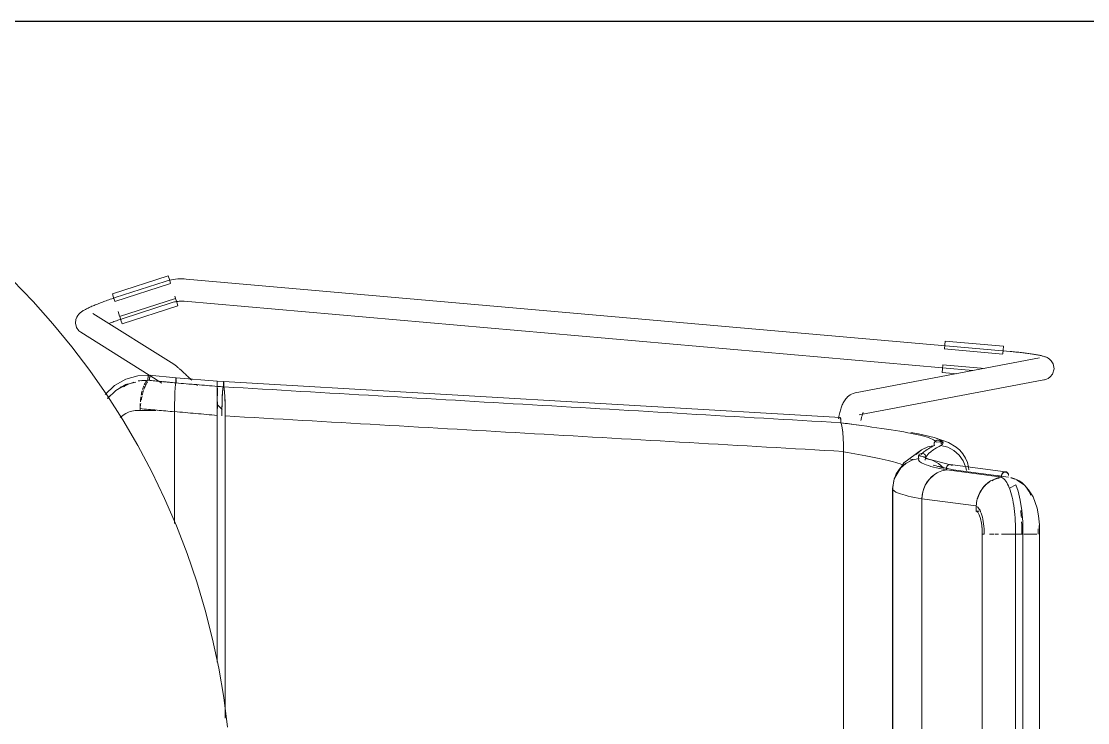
# Model space of a CAD drawing. Header units: millimetres. Extents: x 79795 to 317870, y -36033 to 97293.
# Drawn here: x 160103 to 160677, y 17478 to 17855 of the extents above; entities that cross this region are included whole.
import ezdxf

# ---------------------------------------------------------------- set-up
doc = ezdxf.new("R2010")
doc.units = ezdxf.units.MM
doc.header["$MEASUREMENT"] = 0
doc.layers.add('CSM-STL-XX-ZZ-M3-A-XXXX-00001_detached _19_04_21__rvt-1-Level 4$0$I-WALL', color=7, linetype='CONTINUOUS', lineweight=9)
doc.layers.add('I-FURN', color=8, linetype='CONTINUOUS', lineweight=9)

msp = doc.modelspace()

# ---------------------------------------------------------------- linework, layer by layer
at = {"layer": 'CSM-STL-XX-ZZ-M3-A-XXXX-00001_detached _19_04_21__rvt-1-Level 4$0$I-WALL', "lineweight": 30}
msp.add_line((157247.86, 17855.33), (161148.83, 17855.33), dxfattribs=at)
at = {"layer": 'I-FURN'}
for p, q in [((160152.34, 17708.76), (160182.35, 17718.45)), ((160182.35, 17718.45), (160182.98, 17716.5)), ((160109.63, 17704.61), (160098.51, 17716.1)), ((160153.64, 17704.72), (160183.65, 17714.41)), ((160180.71, 17715.45), (160153.89, 17706.74)), ((160180.75, 17715.46), (160180.71, 17715.45)), ((160181.85, 17715.79), (160180.75, 17715.46)), ((160182.95, 17716.08), (160181.85, 17715.79)), ((160184.07, 17716.32), (160182.95, 17716.08)), ((160182.98, 17716.5), (160183.61, 17714.52)), ((160185.2, 17716.52), (160184.07, 17716.32)), ((160186.33, 17716.67), (160185.2, 17716.52)), ((160187.47, 17716.77), (160186.33, 17716.67)), ((160188.61, 17716.83), (160187.47, 17716.77)), ((160189.75, 17716.85), (160188.61, 17716.83)), ((160190.89, 17716.81), (160189.75, 17716.85)), ((160192.03, 17716.74), (160190.89, 17716.81)), ((160635.35, 17677.79), (160192.03, 17716.73)), ((160150.5, 17705.6), (160151.23, 17705.85)), ((160151.23, 17705.85), (160151.96, 17706.1)), ((160151.96, 17706.1), (160152.7, 17706.34)), ((160152.97, 17706.81), (160152.34, 17708.76)), ((160152.7, 17706.34), (160153.44, 17706.59)), ((160153.61, 17704.84), (160152.97, 17706.81)), ((160153.44, 17706.59), (160153.89, 17706.74)), ((160186.26, 17706.34), (160156.25, 17696.65)), ((160185.85, 17707.6), (160186.22, 17706.43)), ((160186.29, 17706.22), (160186.93, 17704.25)), ((160120.29, 17692.68), (160109.63, 17704.61)), ((160136.68, 17699.75), (160137.08, 17699.98)), ((160137.08, 17699.98), (160137.49, 17700.22)), ((160137.49, 17700.22), (160137.92, 17700.44)), ((160137.92, 17700.44), (160138.36, 17700.67)), ((160138.36, 17700.67), (160138.81, 17700.9)), ((160138.81, 17700.9), (160139.29, 17701.13)), ((160139.29, 17701.13), (160139.78, 17701.37)), ((160139.78, 17701.37), (160140.29, 17701.6)), ((160140.29, 17701.6), (160140.82, 17701.84)), ((160140.82, 17701.84), (160141.36, 17702.08)), ((160141.36, 17702.08), (160141.92, 17702.32)), ((160141.92, 17702.32), (160142.5, 17702.57)), ((160142.5, 17702.57), (160143.1, 17702.81)), ((160143.1, 17702.81), (160143.71, 17703.06)), ((160143.71, 17703.06), (160144.33, 17703.31)), ((160144.33, 17703.31), (160144.97, 17703.57)), ((160144.97, 17703.57), (160145.63, 17703.82)), ((160145.63, 17703.82), (160146.29, 17704.07)), ((160146.29, 17704.07), (160146.97, 17704.33)), ((160146.97, 17704.33), (160147.66, 17704.58)), ((160147.66, 17704.58), (160148.36, 17704.84)), ((160148.36, 17704.84), (160149.06, 17705.09)), ((160149.06, 17705.09), (160149.78, 17705.35)), ((160149.78, 17705.35), (160150.5, 17705.6)), ((160157.55, 17692.61), (160187.56, 17702.29)), ((160157.6, 17695.32), (160184.42, 17704.04)), ((160184.42, 17704.04), (160185.05, 17704.23)), ((160185.05, 17704.23), (160185.69, 17704.4)), ((160185.69, 17704.4), (160186.34, 17704.54)), ((160186.34, 17704.54), (160186.99, 17704.65)), ((160186.93, 17704.25), (160187.56, 17702.29)), ((160186.99, 17704.65), (160187.65, 17704.74)), ((160187.65, 17704.74), (160188.31, 17704.8)), ((160188.31, 17704.8), (160188.97, 17704.84)), ((160188.97, 17704.84), (160189.63, 17704.85)), ((160189.63, 17704.85), (160190.29, 17704.83)), ((160190.29, 17704.83), (160190.96, 17704.78)), ((160190.96, 17704.78), (160190.98, 17704.78)), ((160190.98, 17704.78), (160615.33, 17667.5)), ((160132.44, 17692.93), (160132.61, 17694.91)), ((160132.61, 17694.91), (160133.13, 17696.29)), ((160133.13, 17696.29), (160133.7, 17697.2)), ((160133.7, 17697.2), (160134.22, 17697.83)), ((160134.22, 17697.83), (160134.68, 17698.29)), ((160134.68, 17698.29), (160135.11, 17698.66)), ((160135.11, 17698.66), (160135.51, 17698.97)), ((160135.51, 17698.97), (160135.9, 17699.25)), ((160135.9, 17699.25), (160136.29, 17699.51)), ((160136.29, 17699.51), (160136.68, 17699.75)), ((160185.33, 17670.94), (160141.74, 17698.25)), ((160153.85, 17694.06), (160154.53, 17694.29)), ((160154.53, 17694.29), (160155.21, 17694.53)), ((160155.21, 17694.53), (160155.89, 17694.76)), ((160155.42, 17699.23), (160156.22, 17696.75)), ((160155.89, 17694.76), (160156.58, 17694.99)), ((160156.92, 17694.56), (160156.29, 17696.53)), ((160156.58, 17694.99), (160157.27, 17695.22)), ((160157.55, 17692.61), (160156.92, 17694.56)), ((160157.27, 17695.22), (160157.6, 17695.32)), ((160130.47, 17680.33), (160120.29, 17692.68)), ((160133.02, 17690.7), (160132.44, 17692.93)), ((160134.25, 17688.97), (160133.02, 17690.7)), ((160134.25, 17688.97), (160135.37, 17688.08)), ((160150.63, 17692.88), (160151.25, 17693.12)), ((160151.25, 17693.12), (160151.89, 17693.35)), ((160151.89, 17693.35), (160152.53, 17693.59)), ((160152.53, 17693.59), (160153.19, 17693.82)), ((160153.19, 17693.82), (160153.85, 17694.06)), ((160135.37, 17688.08), (160172.14, 17665.05)), ((160600.15, 17681.32), (160600.33, 17683.36)), ((160600.33, 17683.36), (160631.74, 17680.6)), ((160140.14, 17667.59), (160130.47, 17680.33)), ((160599.96, 17679.13), (160631.37, 17676.37)), ((160599.97, 17679.25), (160600.15, 17681.32)), ((160631.56, 17678.56), (160631.38, 17676.49)), ((160631.74, 17680.6), (160631.56, 17678.56)), ((160635.51, 17677.77), (160635.35, 17677.79)), ((160636.26, 17677.71), (160635.51, 17677.77)), ((160637.01, 17677.64), (160636.26, 17677.71)), ((160637.76, 17677.56), (160637.01, 17677.64)), ((160638.5, 17677.49), (160637.76, 17677.56)), ((160639.24, 17677.41), (160638.5, 17677.49)), ((160639.97, 17677.33), (160639.24, 17677.41)), ((160640.7, 17677.26), (160639.97, 17677.33)), ((160641.42, 17677.17), (160640.7, 17677.26)), ((160642.13, 17677.09), (160641.42, 17677.17)), ((160642.83, 17677.01), (160642.13, 17677.09)), ((160651.2, 17674.31), (160551.91, 17655.49)), ((160643.51, 17676.92), (160642.83, 17677.01)), ((160644.19, 17676.83), (160643.51, 17676.92)), ((160644.85, 17676.75), (160644.19, 17676.83)), ((160645.5, 17676.66), (160644.85, 17676.75)), ((160646.14, 17676.57), (160645.5, 17676.66)), ((160646.76, 17676.48), (160646.14, 17676.57)), ((160647.36, 17676.39), (160646.76, 17676.48)), ((160647.95, 17676.29), (160647.36, 17676.39)), ((160648.51, 17676.2), (160647.95, 17676.29)), ((160649.06, 17676.11), (160648.51, 17676.2)), ((160649.6, 17676.02), (160649.06, 17676.11)), ((160650.11, 17675.92), (160649.6, 17676.02)), ((160650.61, 17675.83), (160650.11, 17675.92)), ((160651.09, 17675.73), (160650.61, 17675.83)), ((160651.55, 17675.63), (160651.09, 17675.73)), ((160651.99, 17675.54), (160651.55, 17675.63)), ((160652.42, 17675.43), (160651.99, 17675.54)), ((160652.83, 17675.33), (160652.42, 17675.43)), ((160653.23, 17675.22), (160652.83, 17675.33)), ((160653.63, 17675.11), (160653.23, 17675.22)), ((160654.02, 17674.98), (160653.63, 17675.11)), ((160654.43, 17674.84), (160654.02, 17674.98)), ((160654.85, 17674.67), (160654.43, 17674.84)), ((160655.33, 17674.46), (160654.85, 17674.67)), ((160655.89, 17674.15), (160655.33, 17674.46)), ((160656.59, 17673.68), (160655.89, 17674.15)), ((160657.5, 17672.82), (160656.59, 17673.68)), ((160658.54, 17671.17), (160657.5, 17672.82)), ((160149.3, 17654.46), (160140.14, 17667.59)), ((160185.33, 17670.94), (160185.65, 17670.73)), ((160185.65, 17670.73), (160185.91, 17670.54)), ((160185.91, 17670.54), (160186.14, 17670.37)), ((160186.14, 17670.37), (160186.36, 17670.2)), ((160186.36, 17670.2), (160186.58, 17670.02)), ((160186.58, 17670.02), (160186.81, 17669.83)), ((160186.81, 17669.83), (160187.05, 17669.63)), ((160187.05, 17669.63), (160187.3, 17669.41)), ((160187.3, 17669.41), (160187.57, 17669.18)), ((160187.57, 17669.18), (160187.85, 17668.94)), ((160187.85, 17668.94), (160188.14, 17668.68)), ((160188.14, 17668.68), (160188.45, 17668.41)), ((160188.45, 17668.41), (160188.78, 17668.12)), ((160188.78, 17668.12), (160189.11, 17667.82)), ((160189.11, 17667.82), (160189.46, 17667.5)), ((160189.46, 17667.5), (160189.83, 17667.17)), ((160189.83, 17667.17), (160190.21, 17666.83)), ((160190.21, 17666.83), (160190.6, 17666.48)), ((160190.6, 17666.48), (160191, 17666.11)), ((160191, 17666.11), (160191.41, 17665.73)), ((160191.41, 17665.73), (160191.84, 17665.33)), ((160598.85, 17666.45), (160599.03, 17668.49)), ((160598.85, 17666.45), (160606.74, 17665.76)), ((160599.03, 17668.49), (160599.21, 17670.56)), ((160621.7, 17668.71), (160599.22, 17670.68)), ((160658.19, 17665.65), (160656.87, 17664.08)), ((160658.19, 17665.65), (160659.03, 17668.4)), ((160659.03, 17668.4), (160658.54, 17671.17)), ((160159.57, 17662.83), (160153.55, 17659.44)), ((160159.97, 17660.12), (160154.14, 17656.76)), ((160166.09, 17664.71), (160159.57, 17662.83)), ((160172.99, 17664.99), (160166.09, 17664.71)), ((160172.1, 17665.12), (160186.59, 17663.69)), ((160172.51, 17664.81), (160178.95, 17660.77)), ((160186.31, 17659.95), (160186.13, 17658.22)), ((160186.13, 17658.23), (160186.31, 17659.95)), ((160186.5, 17660.84), (160186.31, 17659.95)), ((160186.31, 17659.96), (160186.5, 17660.84)), ((160186.5, 17662.76), (160186.49, 17662.3)), ((160186.49, 17662.3), (160186.5, 17662.75)), ((160186.49, 17662.3), (160186.49, 17661.81)), ((160186.49, 17661.81), (160186.49, 17662.3)), ((160186.49, 17661.81), (160186.49, 17661.31)), ((160186.49, 17661.31), (160186.49, 17661.81)), ((160186.49, 17661.31), (160186.5, 17660.84)), ((160186.5, 17660.84), (160186.49, 17661.31)), ((160186.52, 17663.14), (160186.5, 17662.76)), ((160186.5, 17662.75), (160186.52, 17663.13)), ((160186.54, 17663.44), (160186.52, 17663.14)), ((160186.52, 17663.13), (160186.54, 17663.43)), ((160186.57, 17663.63), (160186.54, 17663.44)), ((160186.59, 17663.69), (160186.57, 17663.63)), ((160186.57, 17663.62), (160186.59, 17663.69)), ((160186.62, 17663.63), (160186.59, 17663.69)), ((160186.59, 17663.69), (160208.79, 17661.87)), ((160186.59, 17663.69), (160186.62, 17663.63)), ((160186.64, 17663.44), (160186.62, 17663.63)), ((160186.62, 17663.63), (160186.64, 17663.44)), ((160186.66, 17663.15), (160186.64, 17663.44)), ((160186.64, 17663.44), (160186.66, 17663.15)), ((160186.69, 17662.32), (160186.68, 17662.77)), ((160186.68, 17662.76), (160186.69, 17662.31)), ((160186.7, 17661.83), (160186.69, 17662.32)), ((160186.69, 17662.31), (160186.7, 17661.82)), ((160186.69, 17661.33), (160186.7, 17661.83)), ((160186.7, 17661.82), (160186.69, 17661.33)), ((160186.69, 17660.86), (160186.69, 17661.33)), ((160186.69, 17661.33), (160186.69, 17660.85)), ((160191.84, 17665.33), (160192.27, 17664.93)), ((160192.27, 17664.93), (160192.72, 17664.52)), ((160192.72, 17664.52), (160193.17, 17664.1)), ((160193.17, 17664.1), (160193.63, 17663.66)), ((160193.63, 17663.66), (160194.1, 17663.22)), ((160194.1, 17663.22), (160194.58, 17662.77)), ((160194.58, 17662.77), (160195.06, 17662.32)), ((160197.55, 17659.96), (160198.06, 17659.48)), ((160208.8, 17661.8), (160208.79, 17661.87)), ((160208.79, 17661.87), (160208.79, 17661.8)), ((160212.15, 17661.59), (160208.79, 17661.86)), ((160208.79, 17661.8), (160208.79, 17661.86)), ((160208.79, 17661.86), (160208.8, 17661.79)), ((160208.79, 17661.61), (160208.79, 17661.8)), ((160208.79, 17661.8), (160208.79, 17661.61)), ((160208.79, 17661.32), (160208.79, 17661.61)), ((160208.79, 17661.61), (160208.79, 17661.32)), ((160208.79, 17660.93), (160208.79, 17661.32)), ((160208.79, 17661.32), (160208.79, 17660.94)), ((160208.79, 17660.94), (160208.79, 17660.49)), ((160208.79, 17660.48), (160208.79, 17660.93)), ((160208.79, 17660.49), (160208.79, 17660)), ((160208.79, 17659.99), (160208.79, 17660.48)), ((160208.79, 17660), (160208.79, 17659.5)), ((160208.79, 17659.5), (160208.79, 17659.99)), ((160208.8, 17661.61), (160208.8, 17661.8)), ((160208.8, 17661.79), (160208.8, 17661.6)), ((160208.8, 17661.31), (160208.8, 17661.61)), ((160208.8, 17661.6), (160208.8, 17661.31)), ((160208.8, 17661.31), (160208.8, 17660.93)), ((160208.8, 17660.93), (160208.8, 17661.31)), ((160208.8, 17660.93), (160208.8, 17660.48)), ((160208.8, 17660.48), (160208.8, 17660.93)), ((160208.8, 17660.48), (160208.8, 17659.99)), ((160208.8, 17659.99), (160208.8, 17660.48)), ((160208.8, 17659.99), (160208.8, 17659.49)), ((160208.8, 17659.49), (160208.8, 17659.99)), ((160212.05, 17660.2), (160212.04, 17659.71)), ((160212.06, 17660.66), (160212.05, 17660.2)), ((160212.08, 17661.04), (160212.06, 17660.66)), ((160212.1, 17661.33), (160212.08, 17661.04)), ((160212.12, 17661.52), (160212.1, 17661.33)), ((160212.15, 17661.59), (160212.12, 17661.52)), ((160212.15, 17661.59), (160544.06, 17642.3)), ((160212.18, 17661.52), (160212.15, 17661.59)), ((160212.21, 17661.34), (160212.18, 17661.52)), ((160212.23, 17661.04), (160212.21, 17661.34)), ((160212.25, 17660.66), (160212.23, 17661.04)), ((160212.26, 17660.21), (160212.25, 17660.66)), ((160212.26, 17659.72), (160212.26, 17660.21)), ((160554.14, 17643.7), (160653.43, 17662.52)), ((160653.85, 17662.6), (160653.43, 17662.52)), ((160654.37, 17662.74), (160653.85, 17662.6)), ((160654.99, 17662.95), (160654.37, 17662.74)), ((160655.79, 17663.33), (160654.99, 17662.95)), ((160656.87, 17664.08), (160655.79, 17663.33)), ((160153.55, 17659.44), (160148.4, 17654.7)), ((160157.92, 17640.99), (160149.3, 17654.46)), ((160154.14, 17656.76), (160149.67, 17652.49)), ((160185.98, 17655.74), (160185.86, 17652.64)), ((160185.86, 17652.71), (160185.98, 17655.74)), ((160186.13, 17658.22), (160185.98, 17655.74)), ((160185.98, 17655.78), (160186.13, 17658.22)), ((160208.75, 17653.89), (160208.76, 17656.39)), ((160208.76, 17656.39), (160208.75, 17653.89)), ((160208.76, 17656.39), (160208.77, 17658.14)), ((160208.77, 17658.14), (160208.76, 17656.39)), ((160208.77, 17658.14), (160208.79, 17659.03)), ((160208.79, 17659.03), (160208.77, 17658.14)), ((160208.79, 17659.03), (160208.79, 17659.5)), ((160208.79, 17659.5), (160208.79, 17659.03)), ((160208.8, 17659.49), (160208.8, 17659.02)), ((160208.8, 17659.02), (160208.8, 17659.49)), ((160208.82, 17658.12), (160208.83, 17656.37)), ((160208.83, 17656.37), (160208.82, 17658.12)), ((160208.83, 17656.37), (160208.84, 17653.87)), ((160208.84, 17653.88), (160208.83, 17656.37)), ((160211.65, 17656.1), (160211.49, 17653.6)), ((160211.84, 17657.85), (160211.65, 17656.1)), ((160212.05, 17658.75), (160211.84, 17657.85)), ((160212.04, 17659.71), (160212.04, 17659.22)), ((160212.04, 17659.22), (160212.05, 17658.75)), ((160212.25, 17658.76), (160212.26, 17659.23)), ((160212.46, 17657.87), (160212.25, 17658.76)), ((160212.26, 17659.23), (160212.26, 17659.72)), ((160212.66, 17656.12), (160212.46, 17657.87)), ((160212.82, 17653.62), (160212.66, 17656.12)), ((160549.24, 17654.43), (160548.55, 17653.95)), ((160550.03, 17654.87), (160549.24, 17654.43)), ((160550.92, 17655.24), (160550.03, 17654.87)), ((160551.91, 17655.49), (160550.92, 17655.24)), ((160185.76, 17645.46), (160185.79, 17649.11)), ((160185.79, 17649.1), (160185.76, 17645.34)), ((160185.86, 17652.64), (160185.79, 17649.2)), ((160185.79, 17649.2), (160185.86, 17652.64)), ((160208.74, 17650.76), (160208.73, 17647.19)), ((160208.73, 17647.19), (160208.74, 17650.75)), ((160211.41, 17646.63), (160208.73, 17649.2)), ((160208.74, 17650.76), (160208.75, 17653.89)), ((160208.75, 17653.89), (160208.74, 17650.76)), ((160208.85, 17650.75), (160208.86, 17647.19)), ((160208.86, 17647.19), (160208.85, 17650.75)), ((160211.36, 17650.48), (160211.29, 17646.93)), ((160211.49, 17653.6), (160211.36, 17650.48)), ((160212.94, 17650.48), (160212.82, 17653.62)), ((160213.02, 17646.92), (160212.94, 17650.48)), ((160544.85, 17648.56), (160544.63, 17647.98)), ((160545.08, 17649.13), (160544.85, 17648.56)), ((160545.33, 17649.69), (160545.08, 17649.13)), ((160545.61, 17650.25), (160545.33, 17649.69)), ((160545.9, 17650.78), (160545.61, 17650.25)), ((160546.22, 17651.32), (160545.9, 17650.78)), ((160546.58, 17651.86), (160546.22, 17651.32)), ((160546.98, 17652.39), (160546.58, 17651.86)), ((160547.43, 17652.92), (160546.98, 17652.39)), ((160547.95, 17653.44), (160547.43, 17652.92)), ((160548.55, 17653.95), (160547.95, 17653.44)), ((160175.72, 17646.05), (160165.97, 17646.05)), ((160167.21, 17645.99), (160167.21, 17647.04)), ((160185.76, 17645.34), (160185.76, 17585.23)), ((160185.76, 17585.23), (160185.76, 17645.34)), ((160208.73, 17643.4), (160208.73, 17647.19)), ((160208.73, 17647.19), (160208.73, 17643.4)), ((160208.73, 17510.77), (160208.73, 17643.4)), ((160208.73, 17643.4), (160208.73, 17510.77)), ((160211.29, 17646.93), (160211.26, 17643.25)), ((160213.05, 17643.14), (160213.02, 17646.92)), ((160213.05, 17480.54), (160213.05, 17643.14)), ((160213.05, 17643.14), (160213.05, 17480.54)), ((160543.28, 17642.89), (160543.15, 17642.2)), ((160543.41, 17643.57), (160543.28, 17642.89)), ((160543.56, 17644.24), (160543.41, 17643.57)), ((160543.71, 17644.9), (160543.56, 17644.24)), ((160543.87, 17645.54), (160543.71, 17644.9)), ((160544.04, 17646.17), (160543.87, 17645.54)), ((160544.23, 17646.79), (160544.04, 17646.17)), ((160544.42, 17647.39), (160544.23, 17646.79)), ((160544.63, 17647.98), (160544.42, 17647.39)), ((160555.59, 17642.89), (160555.48, 17642.49)), ((160555.69, 17643.25), (160555.59, 17642.89)), ((160555.8, 17643.59), (160555.69, 17643.25)), ((160555.91, 17643.89), (160555.8, 17643.59)), ((160556.01, 17644.16), (160555.91, 17643.89)), ((160556.1, 17644.39), (160556.01, 17644.16)), ((160556.19, 17644.59), (160556.1, 17644.39)), ((160556.27, 17644.74), (160556.19, 17644.59)), ((160556.31, 17644.83), (160556.27, 17644.74)), ((160556.36, 17644.9), (160556.31, 17644.83)), ((160556.37, 17644.92), (160556.36, 17644.9)), ((160166, 17627.18), (160157.92, 17640.99)), ((160543.15, 17642.2), (160543.04, 17641.49)), ((160543.88, 17641.39), (160543.91, 17641.77)), ((160543.91, 17641.76), (160543.88, 17641.38)), ((160543.91, 17641.77), (160543.96, 17642.06)), ((160543.96, 17642.05), (160543.91, 17641.76)), ((160544.06, 17642.3), (160544.01, 17642.24)), ((160544.01, 17642.24), (160544.06, 17642.3)), ((160544.17, 17642.04), (160544.21, 17641.74)), ((160544.21, 17641.74), (160544.17, 17642.03)), ((160544.24, 17641.35), (160544.21, 17641.74)), ((160544.21, 17641.74), (160544.24, 17641.35)), ((160544.26, 17640.9), (160544.24, 17641.35)), ((160544.24, 17641.35), (160544.26, 17640.9)), ((160544.25, 17639.43), (160544.27, 17639.91)), ((160544.27, 17639.91), (160544.25, 17639.44)), ((160544.25, 17639.44), (160544.65, 17638.53)), ((160544.65, 17638.53), (160544.25, 17639.43)), ((160544.27, 17640.4), (160544.26, 17640.9)), ((160544.26, 17640.9), (160544.27, 17640.41)), ((160544.27, 17640.41), (160544.27, 17639.91)), ((160544.27, 17639.91), (160544.27, 17640.4)), ((160545.02, 17636.79), (160544.65, 17638.53)), ((160544.65, 17638.53), (160545.02, 17636.8)), ((160555.17, 17641.15), (160555.07, 17640.66)), ((160555.27, 17641.62), (160555.17, 17641.15)), ((160555.37, 17642.07), (160555.27, 17641.62)), ((160555.48, 17642.49), (160555.37, 17642.07)), ((160545.33, 17634.29), (160545.02, 17636.79)), ((160545.02, 17636.79), (160545.33, 17634.32)), ((160545.57, 17631.19), (160545.33, 17634.29)), ((160545.33, 17634.29), (160545.56, 17631.24)), ((160545.72, 17627.65), (160545.57, 17631.19)), ((160545.57, 17631.19), (160545.72, 17627.72)), ((160586.04, 17633.46), (160581.98, 17634.19)), ((160594.56, 17631.57), (160586.04, 17633.46)), ((160602.19, 17628.9), (160594.56, 17631.57)), ((160173.51, 17613.06), (160166, 17627.18)), ((160545.78, 17623.88), (160545.72, 17627.65)), ((160545.72, 17627.65), (160545.78, 17623.96)), ((160587.65, 17624.86), (160589.4, 17625.75)), ((160591.05, 17626.46), (160587.72, 17624.82)), ((160587.73, 17624.8), (160591.05, 17626.45)), ((160591.05, 17626.45), (160594.66, 17627.24)), ((160594.66, 17627.24), (160591.05, 17626.46)), ((160594.48, 17628.21), (160594.57, 17628.7)), ((160594.57, 17628.7), (160594.48, 17628.21)), ((160594.51, 17627.71), (160594.48, 17628.21)), ((160594.48, 17628.21), (160594.51, 17627.71)), ((160594.66, 17627.24), (160594.51, 17627.71)), ((160594.51, 17627.71), (160594.66, 17627.24)), ((160594.57, 17628.7), (160594.78, 17629.15)), ((160594.78, 17629.15), (160594.57, 17628.7)), ((160594.78, 17629.15), (160595.1, 17629.53)), ((160595.1, 17629.53), (160594.78, 17629.15)), ((160595.1, 17629.53), (160595.5, 17629.82)), ((160595.5, 17629.82), (160595.1, 17629.53)), ((160595.5, 17629.82), (160595.96, 17630)), ((160595.96, 17630), (160595.5, 17629.82)), ((160599.39, 17629.26), (160595.54, 17629.07)), ((160595.96, 17630), (160596.45, 17630.06)), ((160596.45, 17630.06), (160595.96, 17630)), ((160596.45, 17630.06), (160596.93, 17629.99)), ((160596.93, 17629.99), (160596.45, 17630.06)), ((160596.93, 17629.99), (160597.38, 17629.79)), ((160597.38, 17629.8), (160596.93, 17629.99)), ((160597.78, 17629.49), (160597.38, 17629.8)), ((160597.38, 17629.79), (160597.78, 17629.49)), ((160597.78, 17629.49), (160598.08, 17629.1)), ((160598.09, 17629.11), (160597.78, 17629.49)), ((160598.08, 17629.1), (160598.28, 17628.65)), ((160598.28, 17628.65), (160598.09, 17629.11)), ((160598.31, 17627.66), (160598.15, 17627.19)), ((160598.15, 17627.19), (160598.31, 17627.66)), ((160601.78, 17626.28), (160598.15, 17627.19)), ((160598.28, 17628.65), (160598.35, 17628.16)), ((160598.36, 17628.16), (160598.28, 17628.65)), ((160599.07, 17628.09), (160599.39, 17629.26)), ((160605.1, 17624.54), (160601.78, 17626.28)), ((160606.3, 17626.39), (160602.19, 17628.9)), ((160608.27, 17624.65), (160606.3, 17626.39)), ((160545.78, 17240.49), (160545.78, 17623.88)), ((160545.78, 17623.88), (160545.78, 17240.49)), ((160578.11, 17617.88), (160587.65, 17624.86)), ((160586.27, 17620.23), (160582.56, 17619.34)), ((160587.72, 17624.82), (160584.89, 17622.41)), ((160584.89, 17622.41), (160587.72, 17624.8)), ((160586.15, 17621.69), (160586.07, 17621.2)), ((160586.07, 17621.19), (160586.16, 17621.68)), ((160586.07, 17621.2), (160586.11, 17620.7)), ((160586.11, 17620.7), (160586.07, 17621.19)), ((160586.27, 17620.23), (160586.11, 17620.7)), ((160586.11, 17620.7), (160586.27, 17620.23)), ((160586.36, 17622.14), (160586.15, 17621.69)), ((160586.16, 17621.68), (160586.36, 17622.14)), ((160590.06, 17620.91), (160586.17, 17621.74)), ((160591.63, 17619.87), (160586.3, 17622.04)), ((160586.36, 17622.14), (160586.67, 17622.52)), ((160586.67, 17622.52), (160586.36, 17622.14)), ((160587.07, 17622.82), (160586.67, 17622.52)), ((160586.67, 17622.52), (160587.07, 17622.81)), ((160587.07, 17622.81), (160587.54, 17623)), ((160587.53, 17623), (160587.07, 17622.82)), ((160588.03, 17623.07), (160587.53, 17623)), ((160587.54, 17623), (160588.03, 17623.07)), ((160588.03, 17623.07), (160588.52, 17623)), ((160588.52, 17623), (160588.03, 17623.07)), ((160588.52, 17623), (160588.98, 17622.81)), ((160588.98, 17622.82), (160588.52, 17623)), ((160589.38, 17622.52), (160588.98, 17622.82)), ((160588.98, 17622.81), (160589.38, 17622.52)), ((160589.38, 17622.52), (160589.69, 17622.14)), ((160589.7, 17622.14), (160589.38, 17622.52)), ((160589.69, 17622.14), (160589.89, 17621.68)), ((160589.9, 17621.69), (160589.7, 17622.14)), ((160589.94, 17620.7), (160589.78, 17620.23)), ((160589.78, 17620.23), (160589.94, 17620.7)), ((160593.49, 17619.34), (160589.78, 17620.23)), ((160589.89, 17621.68), (160589.98, 17621.19)), ((160589.98, 17621.2), (160589.9, 17621.69)), ((160589.94, 17620.7), (160589.98, 17621.2)), ((160589.98, 17621.19), (160589.94, 17620.7)), ((160603.24, 17616.9), (160591.63, 17619.87)), ((160607.92, 17622.06), (160605.1, 17624.54)), ((160610.1, 17618.98), (160607.92, 17622.06)), ((160609.95, 17622.68), (160608.27, 17624.65)), ((160611.33, 17620.48), (160609.95, 17622.68)), ((160612.35, 17618.11), (160611.33, 17620.48)), ((160573, 17609.23), (160578.11, 17617.88)), ((160576.29, 17615.08), (160574.12, 17611.94)), ((160574.13, 17611.94), (160576.3, 17615.07)), ((160579.16, 17617.58), (160576.29, 17615.08)), ((160576.3, 17615.07), (160579.17, 17617.58)), ((160582.56, 17619.34), (160579.16, 17617.58)), ((160579.17, 17617.58), (160582.56, 17619.33)), ((160596.89, 17617.58), (160593.49, 17619.34)), ((160596.86, 17616.08), (160599.29, 17615.32)), ((160599.76, 17615.08), (160596.89, 17617.58)), ((160599.29, 17615.32), (160605.58, 17613.94)), ((160601.14, 17615.55), (160601.06, 17615.06)), ((160601.06, 17615.06), (160601.1, 17614.56)), ((160601.33, 17616), (160601.14, 17615.55)), ((160630.96, 17610.25), (160601.26, 17614.09)), ((160601.64, 17616.38), (160601.33, 17616)), ((160602.02, 17616.68), (160601.64, 17616.38)), ((160602.46, 17616.87), (160602.02, 17616.68)), ((160602.93, 17616.93), (160602.46, 17616.87)), ((160603.4, 17616.87), (160602.93, 17616.93)), ((160632.94, 17613.06), (160603.16, 17616.92)), ((160603.84, 17616.68), (160603.4, 17616.87)), ((160604.22, 17616.39), (160603.84, 17616.68)), ((160634.5, 17610.22), (160604.8, 17614.07)), ((160611.5, 17615.46), (160610.1, 17618.98)), ((160611.49, 17615.46), (160611.86, 17613.72)), ((160611.87, 17613.72), (160611.5, 17615.46)), ((160613.01, 17615.61), (160612.35, 17618.11)), ((160613.16, 17614.19), (160613.01, 17615.61)), ((160180.46, 17598.64), (160173.51, 17613.06)), ((160572.13, 17604.04), (160572.93, 17609.08)), ((160572.28, 17604.58), (160572.76, 17608.37)), ((160572.75, 17608.37), (160572.28, 17604.58)), ((160574.12, 17611.94), (160572.75, 17608.37)), ((160572.76, 17608.37), (160574.13, 17611.94)), ((160572.93, 17609.08), (160574.3, 17612.25)), ((160591.75, 17608.97), (160589.67, 17605.86)), ((160594.49, 17611.46), (160591.75, 17608.97)), ((160630.97, 17610.68), (160628.53, 17611)), ((160639.13, 17608.58), (160638.93, 17608.68)), ((160643.03, 17605.9), (160639.13, 17608.58)), ((160572.13, 17604.04), (160572.13, 17299.24)), ((160572.28, 17259.79), (160572.28, 17604.58)), ((160572.28, 17604.58), (160572.28, 17259.79)), ((160589.67, 17605.86), (160588.36, 17602.31)), ((160638.52, 17606.04), (160634.98, 17604.28)), ((160639.69, 17602.59), (160638.52, 17606.04)), ((160640.78, 17597.9), (160639.69, 17602.59)), ((160645.32, 17603.43), (160643.03, 17605.9)), ((160647.71, 17599.55), (160645.32, 17603.43)), ((160186.83, 17583.97), (160180.46, 17598.64)), ((160588.36, 17602.31), (160587.88, 17598.54)), ((160587.88, 17598.54), (160617.16, 17594.68)), ((160587.88, 17265.83), (160587.88, 17598.54)), ((160587.88, 17598.54), (160587.88, 17265.83)), ((160641.63, 17592.27), (160640.78, 17597.9)), ((160649.84, 17593.5), (160647.71, 17599.55)), ((160617.16, 17594.68), (160617.09, 17591.97)), ((160618.75, 17591.97), (160617.09, 17591.97)), ((160617.09, 17591.97), (160617.95, 17591.33)), ((160617.95, 17591.33), (160618.74, 17589.97)), ((160642.12, 17586.15), (160641.63, 17592.27)), ((160650.63, 17589.46), (160649.84, 17593.5)), ((160618.74, 17589.97), (160619.41, 17587.99)), ((160619.41, 17587.99), (160619.92, 17585.5)), ((160619.92, 17585.5), (160620.24, 17582.65)), ((160642.21, 17579.61), (160642.12, 17586.15)), ((160651.14, 17584.64), (160650.63, 17589.46)), ((160192.6, 17569.05), (160186.83, 17583.97)), ((160620.24, 17582.65), (160620.35, 17579.61)), ((160620.35, 17579.61), (160620.35, 17284.76)), ((160620.41, 17284.76), (160620.41, 17579.61)), ((160624.26, 17579.61), (160626.72, 17579.61)), ((160627.24, 17579.61), (160629.08, 17579.61)), ((160630.71, 17579.61), (160634.27, 17579.61)), ((160638.28, 17579.61), (160634.46, 17579.61)), ((160634.46, 17579.61), (160638.28, 17579.61)), ((160638.25, 17579.61), (160638.25, 17284.76)), ((160638.58, 17579.61), (160638.36, 17579.61)), ((160638.36, 17579.61), (160642.21, 17579.61)), ((160638.91, 17579.61), (160638.58, 17579.61)), ((160639.33, 17579.61), (160638.91, 17579.61)), ((160639.8, 17579.61), (160639.33, 17579.61)), ((160640.3, 17579.61), (160639.8, 17579.61)), ((160640.79, 17579.61), (160640.3, 17579.61)), ((160641.25, 17579.61), (160640.79, 17579.61)), ((160641.64, 17579.61), (160641.25, 17579.61)), ((160641.94, 17579.61), (160641.64, 17579.61)), ((160642.14, 17579.61), (160641.94, 17579.61)), ((160642.21, 17579.61), (160642.14, 17579.61)), ((160642.21, 17284.76), (160642.21, 17579.61)), ((160642.74, 17579.61), (160644.98, 17579.61)), ((160644.99, 17579.61), (160642.75, 17579.61)), ((160645.15, 17579.61), (160647.73, 17579.61)), ((160648, 17579.61), (160649.76, 17579.61)), ((160650.95, 17579.61), (160651.23, 17579.61)), ((160651.25, 17579.61), (160651.08, 17579.61)), ((160651.25, 17579.61), (160651.14, 17584.64)), ((160651.25, 17284.76), (160651.25, 17579.61)), ((160197.77, 17553.91), (160192.6, 17569.05)), ((160202.34, 17538.57), (160197.77, 17553.91)), ((160206.28, 17523.07), (160202.34, 17538.57)), ((160209.6, 17507.42), (160206.28, 17523.07)), ((160212.3, 17491.65), (160209.6, 17507.42)), ((160214.36, 17475.78), (160212.3, 17491.65))]:
    msp.add_line(p, q, dxfattribs=at)
for centre, major_axis, ratio, start_param, end_param in [((160602.95, 17598.41), (0, -15.78), 0.955139, 3.254129, 3.495629), ((160602.93, 17614.97), (0, -1.96), 0.955139, 2.379629, 4.923331), ((160602.95, 17598.41), (0, -15.78), 0.955139, 3.737469, 4.704147), ((160602.95, 17598.41), (0, -15.78), 0.955139, 3.495799, 3.737346), ((160635.5, 17579.61), (15.75, 0), 0.000004, 2.669107, 2.851347), ((160646.97, 17579.61), (0, 12.4), 0.287441, 4.712389, 4.932602)]:
    msp.add_ellipse(centre, major_axis=major_axis, ratio=ratio, start_param=start_param, end_param=end_param, dxfattribs=at)
for points, knots in [([(160156.56, 17658.37), (160157.3, 17658.82), (160159.97, 17660.35), (160162.9, 17660.93), (160165.04, 17661.21)], [0.6047567, 0.6047567, 0.6047567, 0.6047567, 0.6666667, 0.8236682, 0.8236682, 0.8236682, 0.8236682]), ([(160163.94, 17661.2), (160162.59, 17660.81), (160160.63, 17660.08), (160158.81, 17659.07), (160158.23, 17658.72)], [0.2297626, 0.2297626, 0.2297626, 0.2297626, 0.3333333, 0.3824546, 0.3824546, 0.3824546, 0.3824546]), ([(160169.39, 17659.76), (160169.71, 17660.44), (160170.41, 17661.57), (160171.15, 17662.13), (160171.54, 17662.28)], [0.6690305, 0.6690305, 0.6690305, 0.6690305, 0.8333333, 1, 1, 1, 1]), ([(160171.54, 17662.28), (160171.52, 17662.42), (160171.49, 17662.71), (160171.48, 17663.13), (160171.49, 17663.5), (160171.51, 17663.8), (160171.54, 17664.06), (160171.59, 17664.31), (160171.66, 17664.54), (160171.72, 17664.73), (160171.82, 17664.93), (160171.91, 17665.03), (160171.95, 17665.07)], [0, 0, 0, 0, 0.0555556, 0.1111111, 0.1666667, 0.1944444, 0.2222222, 0.2777778, 0.3055556, 0.3333333, 0.3888889, 0.4444444, 0.4444444, 0.4444444, 0.4444444]), ([(160208.8, 17659.02), (160205.11, 17659.33), (160199.77, 17659.77), (160194.44, 17660.21), (160192.8, 17660.35)], [0, 0, 0, 0, 0.5, 0.7233886, 0.7233886, 0.7233886, 0.7233886]), ([(160212.15, 17661.59), (160212.17, 17661.59), (160212.2, 17661.46), (160212.23, 17661.06), (160212.25, 17660.68), (160212.26, 17660.22), (160212.26, 17659.73), (160212.26, 17659.22), (160212.26, 17658.91), (160212.25, 17658.76)], [-0.498493, -0.498493, -0.498493, -0.498493, -0.375, -0.3125, -0.25, -0.1875, -0.125, -0.0625, 0, 0, 0, 0]), ([(160211.26, 17643.25), (160211.26, 17645.76), (160211.32, 17649.53), (160211.48, 17653.71), (160211.7, 17657.07), (160211.91, 17658.46), (160212.05, 17658.75)], [-0.996036, -0.996036, -0.996036, -0.996036, -0.6666667, -0.5, -0.3333333, 0, 0, 0, 0]), ([(160212.25, 17658.76), (160212.4, 17658.48), (160212.61, 17657.09), (160212.83, 17653.73), (160212.95, 17650.56), (160213.03, 17646.96), (160213.05, 17644.41), (160213.05, 17643.14)], [-1, -1, -1, -1, -0.666667, -0.5, -0.333333, -0.166667, 0, 0, 0, 0]), ([(160157.32, 17642.89), (160158.22, 17643.65), (160161.22, 17645.58), (160164.82, 17646.21), (160167.21, 17645.99)], [0.5, 0.5, 0.5, 0.5, 0.6666667, 1, 1, 1, 1]), ([(160213.05, 17643.14), (160268.57, 17639.94), (160379.58, 17633.55), (160490.42, 17627.16), (160545.78, 17623.96)], [0.0000006, 0.0000006, 0.0000006, 0.0000006, 0.5, 1, 1, 1, 1]), ([(160544.25, 17639.43), (160551.8, 17638.42), (160567.01, 17636.39), (160585.45, 17633.34), (160593.75, 17630.9), (160595.35, 17629.47), (160595.54, 17629.07)], [0, 0, 0, 0, 0.25, 0.5, 0.75, 0.8499411, 0.8499411, 0.8499411, 0.8499411]), ([(160594.66, 17627.24), (160592.25, 17626.07), (160589.6, 17624.44), (160587.93, 17622.82), (160587.53, 17622.36)], [0, 0, 0, 0, 0.5, 0.6963068, 0.6963068, 0.6963068, 0.6963068]), ([(160598.15, 17627.19), (160595.75, 17626.03), (160592.32, 17623.93), (160590.53, 17621.84), (160590.06, 17620.91)], [0, 0, 0, 0, 0.5, 0.9025383, 0.9025383, 0.9025383, 0.9025383]), ([(160595.94, 17630.96), (160596.57, 17630.73), (160599.48, 17629.47), (160599.7, 17628.21), (160598.15, 17627.19)], [0.6929173, 0.6929173, 0.6929173, 0.6929173, 0.75, 1, 1, 1, 1]), ([(160545.78, 17623.88), (160551.17, 17622.91), (160561.95, 17620.97), (160572.66, 17618.53), (160576.9, 17617.07), (160578.05, 17616.59)], [0, 0, 0, 0, 0.25, 0.5, 0.625, 0.625, 0.625, 0.625]), ([(160634.54, 17611.1), (160634.55, 17611.24), (160634.53, 17611.46), (160634.46, 17611.75), (160634.36, 17612.02), (160634.18, 17612.34), (160633.89, 17612.66), (160633.53, 17612.89), (160633.18, 17613.03), (160632.87, 17613.08), (160632.6, 17613.08), (160632.33, 17613.05), (160632.08, 17612.97), (160631.83, 17612.86), (160631.52, 17612.67), (160631.19, 17612.34), (160630.96, 17611.95), (160630.84, 17611.59), (160630.79, 17611.33), (160630.77, 17611.17), (160630.77, 17611.1)], [0.1111111, 0.1111111, 0.1111111, 0.1111111, 0.1666667, 0.1944444, 0.2222222, 0.2777778, 0.3333333, 0.3888889, 0.4444444, 0.4791667, 0.5138889, 0.5486111, 0.5833333, 0.6180556, 0.6527778, 0.7222222, 0.7916667, 0.8263889, 0.8611111, 0.8888889, 0.8888889, 0.8888889, 0.8888889]), ([(160630.87, 17611.49), (160630.91, 17611.61), (160631, 17611.84), (160631.28, 17612.26), (160631.83, 17612.71), (160632.7, 17612.97), (160633.48, 17612.74), (160633.99, 17612.34), (160634.29, 17611.96), (160634.48, 17611.5), (160634.52, 17611.17), (160634.53, 17611.01)], [-0.8125, -0.8125, -0.8125, -0.8125, -0.765625, -0.71875, -0.625, -0.5, -0.375, -0.3125, -0.25, -0.1875, -0.125, -0.125, -0.125, -0.125]), ([(160643.76, 17605.11), (160642.96, 17606.06), (160641.15, 17607.73), (160638.33, 17609.33), (160636.42, 17609.8), (160635.68, 17609.96)], [0.5, 0.5, 0.5, 0.5, 0.6666667, 0.8333333, 0.9365189, 0.9365189, 0.9365189, 0.9365189]), ([(160572.13, 17604.04), (160572.13, 17603.21), (160574.51, 17601.38), (160582.15, 17599.55), (160587.88, 17598.54)], [0.0892847, 0.0892847, 0.0892847, 0.0892847, 0.5, 1, 1, 1, 1]), ([(160617.71, 17598.21), (160618.03, 17599.45), (160619.46, 17602.97), (160621.92, 17606.28), (160624.08, 17607.41)], [-0.8333333, -0.8333333, -0.8333333, -0.8333333, -0.6666667, -0.3333333, -0.3333333, -0.3333333, -0.3333333]), ([(160634.98, 17604.28), (160635.53, 17602.86), (160636.52, 17599.53), (160637.62, 17593.47), (160638.25, 17586.61), (160638.32, 17581.96), (160638.28, 17579.61)], [0.3397465, 0.3397465, 0.3397465, 0.3397465, 0.5, 0.6666667, 0.8333333, 0.9999948, 0.9999948, 0.9999948, 0.9999948]), ([(160646.4, 17600.48), (160646.22, 17601), (160645.65, 17602.34), (160644.91, 17603.6), (160644.38, 17604.32)], [0.260519, 0.260519, 0.260519, 0.260519, 0.3333333, 0.4544474, 0.4544474, 0.4544474, 0.4544474])]:
    msp.add_open_spline(points, degree=3, knots=knots, dxfattribs=at)
for points in [[(160166.26, 17661.93), (160167.5, 17662.13), (160168.75, 17662.16), (160170.02, 17662.17)], [(160170.71, 17662.24), (160169.81, 17662.22), (160168.92, 17662.16), (160168.02, 17662.06)], [(160171.19, 17661.27), (160170.87, 17660.86), (160170.54, 17660.34), (160170.23, 17659.7)], [(160171.54, 17662.28), (160173.99, 17662.04), (160178.94, 17661.56), (160183.97, 17661.08), (160186.5, 17660.84)], [(160172.85, 17664.93), (160172.8, 17664.89), (160172.71, 17664.77), (160172.58, 17664.47), (160172.46, 17664.08), (160172.37, 17663.63), (160172.3, 17663.14), (160172.27, 17662.64), (160172.27, 17662.32), (160172.28, 17662.18)], [(160179.6, 17661.56), (160181.89, 17661.33), (160184.19, 17661.1), (160186.5, 17660.87)], [(160208.79, 17659.03), (160205.07, 17659.33), (160197.63, 17659.93), (160190.21, 17660.54), (160186.5, 17660.84)], [(160212.05, 17658.75), (160212.04, 17659.34), (160212.04, 17660.85), (160212.11, 17661.59), (160212.15, 17661.59)], [(160167.81, 17654.24), (160167.96, 17655.09), (160168.12, 17655.89), (160168.31, 17656.63)], [(160169.13, 17656.82), (160168.87, 17656.02), (160168.65, 17655.14), (160168.43, 17654.22)], [(160168.49, 17657.3), (160168.7, 17658.03), (160168.93, 17658.66), (160169.18, 17659.26)], [(160170.12, 17659.45), (160169.82, 17658.81), (160169.54, 17658.07), (160169.28, 17657.25)], [(160208.79, 17659.03), (160209.36, 17658.98), (160210.52, 17658.89), (160211.67, 17658.8), (160212.25, 17658.76)], [(160208.8, 17659.02), (160209.34, 17658.97), (160210.43, 17658.88), (160211.51, 17658.79), (160212.05, 17658.75)], [(160544.25, 17639.44), (160489.01, 17642.66), (160378.42, 17649.1), (160267.66, 17655.54), (160212.25, 17658.76)], [(160149.68, 17652.44), (160150.07, 17652.9), (160150.47, 17653.37), (160150.87, 17653.82)], [(160167.21, 17647.04), (160167.22, 17647.99), (160167.25, 17648.92), (160167.31, 17649.82)], [(160167.38, 17650.76), (160167.45, 17651.66), (160167.55, 17652.54), (160167.68, 17653.4)], [(160167.63, 17649.88), (160167.56, 17649.41), (160167.51, 17648.93), (160167.46, 17648.46)], [(160168.28, 17653.57), (160168.14, 17652.92), (160168, 17652.26), (160167.88, 17651.57)], [(160156.57, 17642.2), (160156.81, 17642.44), (160157.06, 17642.66), (160157.32, 17642.89)], [(160165.69, 17646.05), (160166.2, 17646.06), (160166.7, 17646.04), (160167.21, 17645.99)], [(160167.21, 17647.04), (160170.24, 17646.78), (160176.38, 17646.24), (160182.63, 17645.65), (160185.76, 17645.34)], [(160167.25, 17646.41), (160167.24, 17646.27), (160167.22, 17646.13), (160167.21, 17645.99)], [(160185.76, 17645.46), (160189.58, 17645.12), (160193.41, 17644.78), (160197.24, 17644.43)], [(160197.24, 17644.43), (160201.07, 17644.09), (160204.9, 17643.74), (160208.73, 17643.4)], [(160544.26, 17639.42), (160547.39, 17639.02), (160550.55, 17638.63), (160553.66, 17638.23)], [(160581.81, 17619.84), (160582.28, 17619.78), (160582.75, 17619.73), (160583.21, 17619.67)], [(160586.27, 17620.23), (160585.72, 17619.2), (160587.69, 17617.16), (160595.75, 17615.11), (160601.26, 17614.09)], [(160589.78, 17620.23), (160589.61, 17619.91), (160589.59, 17619.59), (160589.71, 17619.28)], [(160593.93, 17616.69), (160595.83, 17616.03), (160598.63, 17615.37), (160601.68, 17614.72)], [(160630.96, 17610.25), (160629.72, 17610.1), (160627.34, 17609.52), (160624, 17607.75), (160621.16, 17605.22), (160618.97, 17602.08), (160617.56, 17598.48), (160617.2, 17595.97), (160617.16, 17594.68)], [(160625.45, 17608.26), (160626.7, 17608.96), (160628.07, 17609.36), (160629.45, 17609.7)], [(160630.95, 17610.04), (160631.68, 17609.69), (160633.08, 17608.38), (160634.35, 17605.91), (160634.92, 17604.45)], [(160635.83, 17609.78), (160636.51, 17609.62), (160637.19, 17609.42), (160637.85, 17609.17)], [(160572.28, 17604.58), (160572.18, 17604.4), (160572.13, 17604.22), (160572.13, 17604.04)], [(160617.17, 17594.43), (160617.73, 17594.31), (160618.83, 17593.36), (160620.22, 17590.04), (160621.18, 17585.24), (160621.44, 17581.51), (160621.47, 17579.61)], [(160641.07, 17592.2), (160641.22, 17590.97), (160641.36, 17589.71), (160641.45, 17588.43)], [(160620.4, 17580.45), (160620.34, 17583.23), (160619.98, 17585.77), (160619.46, 17587.99)], [(160641.57, 17586.21), (160641.68, 17584.03), (160641.72, 17581.83), (160641.68, 17579.61)], [(160650.97, 17584.21), (160651.1, 17582.74), (160651.16, 17581.19), (160651.16, 17579.61)]]:
    msp.add_open_spline(points, degree=3, dxfattribs=at)

doc.saveas('drawing.dxf')
